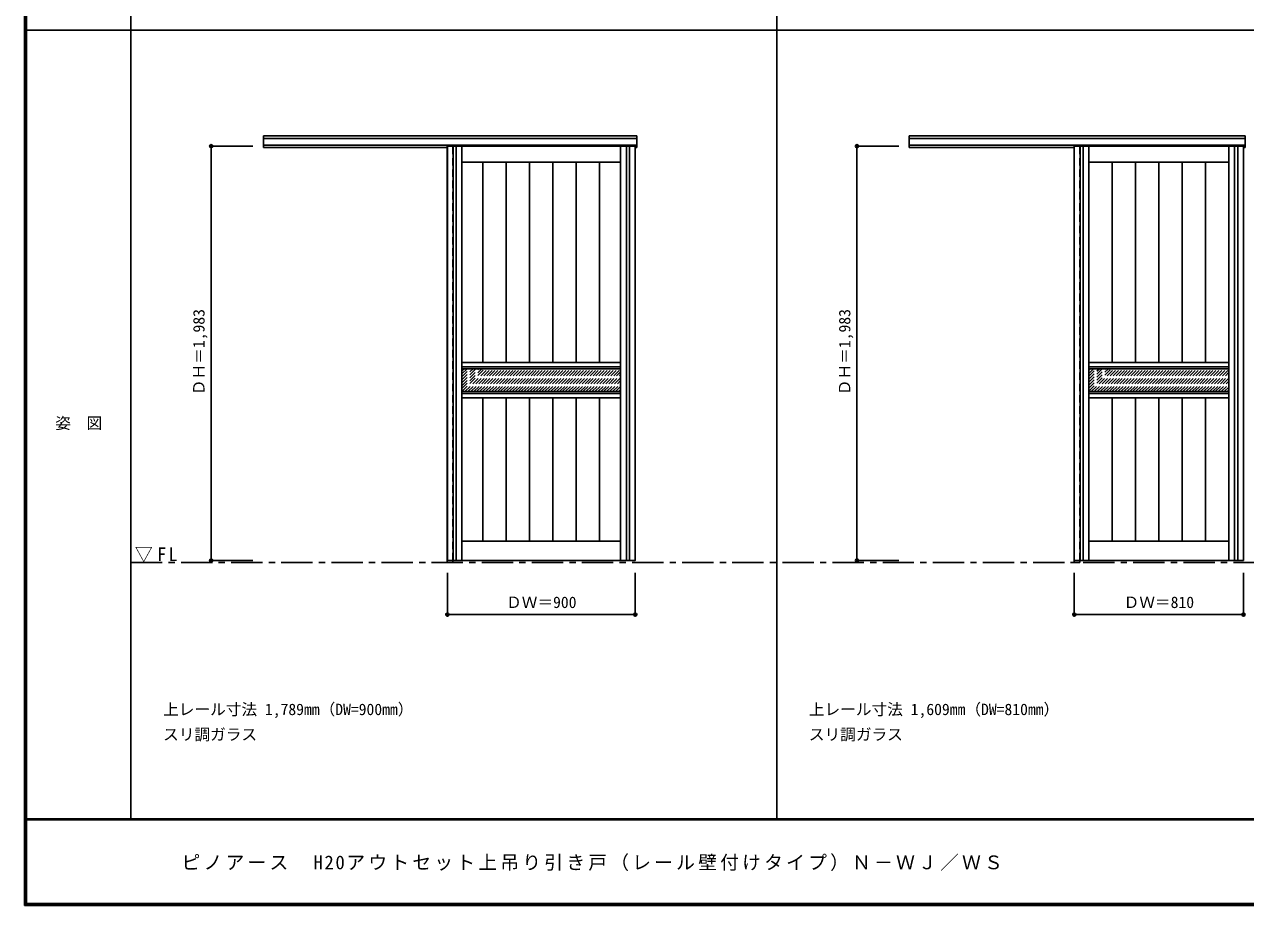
# Model space of a CAD drawing. Units: millimetres, scale not verified. Extents: x -6000 to 5700, y -4307 to 4260.
# Drawn here: x -6000 to -152, y -4205 to 12 of the extents above; entities that cross this region are included whole.
import ezdxf
from ezdxf.enums import TextEntityAlignment as Align

# ---------------------------------------------------------------- set-up
doc = ezdxf.new("R2010")
doc.units = ezdxf.units.MM
doc.header["$LTSCALE"] = 30
doc.header["$PDMODE"] = 32
doc.header["$PDSIZE"] = 15
doc.linetypes.add('CHAIN1', pattern=[8, 5, -1, 1, -1])
doc.linetypes.add('DASHED1', pattern=[1.8, 1.2, -0.6])
for name, color, linetype in [('0-1_通り芯', 7, 'CHAIN1'), ('0-2_扉', 3, 'Continuous'), ('0-3_仕上げ', 3, 'Continuous'), ('0-4_枠', 3, 'Continuous'), ('0-A_文字', 7, 'Continuous'), ('0-B_寸法', 4, 'Continuous'), ('0-C_ハッチ', 4, 'DASHED1'), ('F-1_枠', 6, 'Continuous'), ('F-A_文字', 7, 'Continuous')]:
    doc.layers.add(name, color=color, linetype=linetype)
doc.styles.add('ＭＳ ゴシック', font='')
doc.styles.get('ＭＳ ゴシック').set_extended_font_data('MS Gothic')

msp = doc.modelspace()

# ---------------------------------------------------------------- linework, layer by layer
at = {"layer": '0-1_通り芯'}
msp.add_line((-5490, -2562.5), (3233.5, -2562.5), dxfattribs=at)
at = {"layer": '0-2_扉', "color": 4, "linetype": 'DASHED1'}
for p, q in [((-3974.75, -570.5), (-3974.75, -574.5)), ((-972.25, -570.5), (-972.25, -574.5))]:
    msp.add_line(p, q, dxfattribs=at)
at = {"layer": '0-2_扉'}
for p, q in [((-3974.75, -570.5), (-3974.75, -2553.5)), ((-3974.75, -570.5), (-3074.75, -570.5)), ((-972.25, -570.5), (-972.25, -2553.5)), ((-972.25, -570.5), (-162.25, -570.5))]:
    msp.add_line(p, q, dxfattribs=at)
for points in [[(-3974.75, -2553.5), (-3074.75, -2553.5), (-3074.75, -570.5)], [(-972.25, -2553.5), (-162.25, -2553.5), (-162.25, -570.5)]]:
    msp.add_lwpolyline(points, dxfattribs=at)
at = {"layer": '0-3_仕上げ'}
for p, q in [((-3947.25, -570.5), (-3947.25, -2553.5)), ((-3932.25, -570.5), (-3932.25, -2553.5)), ((-3117.25, -2553.5), (-3117.25, -570.5)), ((-3102.25, -2553.5), (-3102.25, -570.5)), ((-944.75, -570.5), (-944.75, -2553.5)), ((-929.75, -570.5), (-929.75, -2553.5)), ((-204.75, -2553.5), (-204.75, -570.5)), ((-189.75, -2553.5), (-189.75, -570.5)), ((-3804, -646.5), (-3804, -1605.5)), ((-3692.3, -646.5), (-3692.3, -1605.5)), ((-3580.6, -646.5), (-3580.6, -1605.5)), ((-3468.9, -646.5), (-3468.9, -1605.5)), ((-3357.2, -646.5), (-3357.2, -1605.5)), ((-3245.5, -1605.5), (-3245.5, -646.5)), ((-790.65, -646.5), (-790.65, -1605.5)), ((-678.95, -646.5), (-678.95, -1605.5)), ((-567.25, -646.5), (-567.25, -1605.5)), ((-455.55, -646.5), (-455.55, -1605.5)), ((-343.85, -646.5), (-343.85, -1605.5)), ((-3144.75, -1626.5), (-3904.75, -1626.5)), ((-232.25, -1626.5), (-902.25, -1626.5)), ((-3144.75, -1754.5), (-3904.75, -1754.5)), ((-3804, -1775.5), (-3804, -2461.5)), ((-3692.3, -1775.5), (-3692.3, -2461.5)), ((-3580.6, -1775.5), (-3580.6, -2461.5)), ((-3468.9, -1775.5), (-3468.9, -2461.5)), ((-3357.2, -1775.5), (-3357.2, -2461.5)), ((-3245.5, -2461.5), (-3245.5, -1775.5)), ((-232.25, -1754.5), (-902.25, -1754.5)), ((-790.65, -1775.5), (-790.65, -2461.5)), ((-678.95, -1775.5), (-678.95, -2461.5)), ((-567.25, -1775.5), (-567.25, -2461.5)), ((-455.55, -1775.5), (-455.55, -2461.5)), ((-343.85, -1775.5), (-343.85, -2461.5))]:
    msp.add_line(p, q, dxfattribs=at)
at = {"layer": '0-3_仕上げ', "color": 7}
for p, q in [((-3904.75, -570.5), (-3904.75, -2553.5)), ((-3144.75, -2553.5), (-3144.75, -570.5)), ((-902.25, -570.5), (-902.25, -2553.5)), ((-232.25, -2553.5), (-232.25, -570.5)), ((-3144.75, -646.5), (-3904.75, -646.5)), ((-232.25, -646.5), (-902.25, -646.5)), ((-3144.75, -1605.5), (-3904.75, -1605.5)), ((-3144.75, -1635.5), (-3904.75, -1635.5)), ((-232.25, -1605.5), (-902.25, -1605.5)), ((-232.25, -1635.5), (-902.25, -1635.5)), ((-3144.75, -1745.5), (-3904.75, -1745.5)), ((-232.25, -1745.5), (-902.25, -1745.5)), ((-3144.75, -1775.5), (-3904.75, -1775.5)), ((-232.25, -1775.5), (-902.25, -1775.5)), ((-3144.75, -2461.5), (-3904.75, -2461.5)), ((-232.25, -2461.5), (-902.25, -2461.5))]:
    msp.add_line(p, q, dxfattribs=at)
at = {"layer": '0-4_枠'}
for p, q in [((-4855.75, -520.5), (-3066.75, -520.5)), ((-4855.75, -577.5), (-4855.75, -520.5)), ((-3066.75, -577.5), (-3066.75, -520.5)), ((-1763.25, -520.5), (-154.25, -520.5)), ((-1763.25, -577.5), (-1763.25, -520.5)), ((-154.25, -577.5), (-154.25, -520.5)), ((-4855.75, -533.5), (-3066.75, -533.5)), ((-4855.75, -565.5), (-3066.75, -565.5)), ((-4855.75, -577.5), (-3974.75, -577.5)), ((-3975.75, -565.5), (-3975.75, -2562.5)), ((-3947.75, -570.5), (-3947.75, -565.5)), ((-3074.75, -577.5), (-3066.75, -577.5)), ((-1763.25, -533.5), (-154.25, -533.5)), ((-1763.25, -565.5), (-154.25, -565.5)), ((-1763.25, -577.5), (-972.25, -577.5)), ((-973.25, -565.5), (-973.25, -2562.5)), ((-945.25, -570.5), (-945.25, -565.5)), ((-162.25, -577.5), (-154.25, -577.5)), ((-3975.75, -2562.5), (-3947.75, -2562.5)), ((-3947.75, -2553.5), (-3947.75, -2562.5)), ((-973.25, -2562.5), (-945.25, -2562.5)), ((-945.25, -2553.5), (-945.25, -2562.5))]:
    msp.add_line(p, q, dxfattribs=at)
at = {"layer": '0-4_枠', "color": 4, "linetype": 'DASHED1'}
for p, q in [((-3947.75, -2553.5), (-3947.75, -570.5)), ((-945.25, -2553.5), (-945.25, -570.5))]:
    msp.add_line(p, q, dxfattribs=at)
at = {"layer": '0-B_寸法'}
for p, q in [((-5105.75, -570.5), (-5105.75, -2553.5)), ((-5105.75, -570.5), (-4905.75, -570.5)), ((-2013.25, -570.5), (-2013.25, -2553.5)), ((-2013.25, -570.5), (-1813.25, -570.5)), ((-5105.75, -2553.5), (-4905.75, -2553.5)), ((-2013.25, -2553.5), (-1813.25, -2553.5)), ((-3974.75, -2812.5), (-3974.75, -2612.5)), ((-3074.75, -2812.5), (-3074.75, -2612.5)), ((-972.25, -2812.5), (-972.25, -2612.5)), ((-162.25, -2812.5), (-162.25, -2612.5)), ((-3074.75, -2812.5), (-3974.75, -2812.5)), ((-162.25, -2812.5), (-972.25, -2812.5))]:
    msp.add_line(p, q, dxfattribs=at)
at = {"layer": '0-B_寸法', "color": 7}
for p in [(-5105.75, -570.5), (-2013.25, -570.5), (-5105.75, -2553.5), (-2013.25, -2553.5), (-3974.75, -2812.5), (-3074.75, -2812.5), (-972.25, -2812.5), (-162.25, -2812.5)]:
    msp.add_point(p, dxfattribs=at)
at = {"layer": '0-C_ハッチ'}
for p, q in [((-3904.75, -1745.23), (-3795.02, -1635.5)), ((-3904.75, -1731.09), (-3809.16, -1635.5)), ((-3904.75, -1716.95), (-3823.3, -1635.5)), ((-3904.75, -1702.8), (-3837.45, -1635.5)), ((-3904.75, -1688.66), (-3851.59, -1635.5)), ((-3904.75, -1674.52), (-3865.73, -1635.5)), ((-3904.75, -1660.38), (-3879.87, -1635.5)), ((-3904.75, -1646.24), (-3894.01, -1635.5)), ((-3890.88, -1745.5), (-3780.88, -1635.5)), ((-3876.73, -1745.5), (-3766.73, -1635.5)), ((-3862.59, -1745.5), (-3752.59, -1635.5)), ((-3848.45, -1745.5), (-3738.45, -1635.5)), ((-3834.31, -1745.5), (-3724.31, -1635.5)), ((-3820.17, -1745.5), (-3710.17, -1635.5)), ((-3806.02, -1745.5), (-3696.02, -1635.5)), ((-3791.88, -1745.5), (-3681.88, -1635.5)), ((-3777.74, -1745.5), (-3667.74, -1635.5)), ((-3763.6, -1745.5), (-3653.6, -1635.5)), ((-3749.46, -1745.5), (-3639.46, -1635.5)), ((-3735.31, -1745.5), (-3625.31, -1635.5)), ((-3721.17, -1745.5), (-3611.17, -1635.5)), ((-3707.03, -1745.5), (-3597.03, -1635.5)), ((-3692.89, -1745.5), (-3582.89, -1635.5)), ((-3678.74, -1745.5), (-3568.74, -1635.5)), ((-3664.6, -1745.5), (-3554.6, -1635.5)), ((-3650.46, -1745.5), (-3540.46, -1635.5)), ((-3636.32, -1745.5), (-3526.32, -1635.5)), ((-3622.18, -1745.5), (-3512.18, -1635.5)), ((-3608.03, -1745.5), (-3498.03, -1635.5)), ((-3593.89, -1745.5), (-3483.89, -1635.5)), ((-3579.75, -1745.5), (-3469.75, -1635.5)), ((-3565.61, -1745.5), (-3455.61, -1635.5)), ((-3551.47, -1745.5), (-3441.47, -1635.5)), ((-3537.32, -1745.5), (-3427.32, -1635.5)), ((-3523.18, -1745.5), (-3413.18, -1635.5)), ((-3509.04, -1745.5), (-3399.04, -1635.5)), ((-3494.9, -1745.5), (-3384.9, -1635.5)), ((-3480.76, -1745.5), (-3370.76, -1635.5)), ((-3466.61, -1745.5), (-3356.61, -1635.5)), ((-3452.47, -1745.5), (-3342.47, -1635.5)), ((-3438.33, -1745.5), (-3328.33, -1635.5)), ((-3424.19, -1745.5), (-3314.19, -1635.5)), ((-3410.04, -1745.5), (-3300.04, -1635.5)), ((-3395.9, -1745.5), (-3285.9, -1635.5)), ((-3381.76, -1745.5), (-3271.76, -1635.5)), ((-3367.62, -1745.5), (-3257.62, -1635.5)), ((-3353.48, -1745.5), (-3243.48, -1635.5)), ((-3339.33, -1745.5), (-3229.33, -1635.5)), ((-3325.19, -1745.5), (-3215.19, -1635.5)), ((-3311.05, -1745.5), (-3201.05, -1635.5)), ((-3296.91, -1745.5), (-3186.91, -1635.5)), ((-3282.77, -1745.5), (-3172.77, -1635.5)), ((-3268.62, -1745.5), (-3158.62, -1635.5)), ((-3254.48, -1745.5), (-3144.75, -1635.77)), ((-902.25, -1742.66), (-795.09, -1635.5)), ((-902.25, -1728.51), (-809.23, -1635.5)), ((-902.25, -1714.37), (-823.38, -1635.5)), ((-902.25, -1700.23), (-837.52, -1635.5)), ((-902.25, -1686.09), (-851.66, -1635.5)), ((-902.25, -1671.95), (-865.8, -1635.5)), ((-902.25, -1657.8), (-879.95, -1635.5)), ((-902.25, -1643.66), (-894.09, -1635.5)), ((-890.95, -1745.5), (-780.95, -1635.5)), ((-876.81, -1745.5), (-766.81, -1635.5)), ((-862.67, -1745.5), (-752.67, -1635.5)), ((-848.52, -1745.5), (-738.52, -1635.5)), ((-834.38, -1745.5), (-724.38, -1635.5)), ((-820.24, -1745.5), (-710.24, -1635.5)), ((-806.1, -1745.5), (-696.1, -1635.5)), ((-791.96, -1745.5), (-681.96, -1635.5)), ((-777.81, -1745.5), (-667.81, -1635.5)), ((-763.67, -1745.5), (-653.67, -1635.5)), ((-749.53, -1745.5), (-639.53, -1635.5)), ((-735.39, -1745.5), (-625.39, -1635.5)), ((-721.24, -1745.5), (-611.24, -1635.5)), ((-707.1, -1745.5), (-597.1, -1635.5)), ((-692.96, -1745.5), (-582.96, -1635.5)), ((-678.82, -1745.5), (-568.82, -1635.5)), ((-664.68, -1745.5), (-554.68, -1635.5)), ((-650.53, -1745.5), (-540.53, -1635.5)), ((-636.39, -1745.5), (-526.39, -1635.5)), ((-622.25, -1745.5), (-512.25, -1635.5)), ((-608.11, -1745.5), (-498.11, -1635.5)), ((-593.97, -1745.5), (-483.97, -1635.5)), ((-579.82, -1745.5), (-469.82, -1635.5)), ((-565.68, -1745.5), (-455.68, -1635.5)), ((-551.54, -1745.5), (-441.54, -1635.5)), ((-537.4, -1745.5), (-427.4, -1635.5)), ((-523.26, -1745.5), (-413.26, -1635.5)), ((-509.11, -1745.5), (-399.11, -1635.5)), ((-494.97, -1745.5), (-384.97, -1635.5)), ((-480.83, -1745.5), (-370.83, -1635.5)), ((-466.69, -1745.5), (-356.69, -1635.5)), ((-452.54, -1745.5), (-342.54, -1635.5)), ((-438.4, -1745.5), (-328.4, -1635.5)), ((-424.26, -1745.5), (-314.26, -1635.5)), ((-410.12, -1745.5), (-300.12, -1635.5)), ((-395.98, -1745.5), (-285.98, -1635.5)), ((-381.83, -1745.5), (-271.83, -1635.5)), ((-367.69, -1745.5), (-257.69, -1635.5)), ((-353.55, -1745.5), (-243.55, -1635.5)), ((-3240.34, -1745.5), (-3144.75, -1649.91)), ((-3226.2, -1745.5), (-3144.75, -1664.05)), ((-3212.05, -1745.5), (-3144.75, -1678.2)), ((-3197.91, -1745.5), (-3144.75, -1692.34)), ((-339.41, -1745.5), (-232.25, -1638.34)), ((-325.27, -1745.5), (-232.25, -1652.48)), ((-311.12, -1745.5), (-232.25, -1666.63)), ((-296.98, -1745.5), (-232.25, -1680.77)), ((-282.84, -1745.5), (-232.25, -1694.91)), ((-3183.77, -1745.5), (-3144.75, -1706.48)), ((-3169.63, -1745.5), (-3144.75, -1720.62)), ((-3155.49, -1745.5), (-3144.75, -1734.76)), ((-268.7, -1745.5), (-232.25, -1709.05)), ((-254.55, -1745.5), (-232.25, -1723.2)), ((-240.41, -1745.5), (-232.25, -1737.34))]:
    msp.add_line(p, q, dxfattribs=at)
at = {"layer": 'F-1_枠'}
for p, q in [((-6000, 4175), (-6000, -4205)), ((-5995, 4175), (-5995, -4205)), ((-5990, 4175), (-5990, -4205)), ((-5490, 4175), (-5490, -3790)), ((-2397.5, -3790), (-2397.5, 4175)), ((-6000, -15.5), (5700, -15.5)), ((5700, -3790), (-6000, -3790)), ((5700, -3795), (-6000, -3795)), ((5700, -4195), (-6000, -4195)), ((5700, -4200), (-6000, -4200)), ((5700, -4205), (-6000, -4205))]:
    msp.add_line(p, q, dxfattribs=at)

# ---------------------------------------------------------------- texts
at = {"layer": '0-A_文字', "style": 'ＭＳ ゴシック'}
for s, p in [('上レール寸法 1,789mm（DW=900mm）', (-5335.75, -3310)), ('上レール寸法 1,609mm（DW=810mm）', (-2243.25, -3310)), ('スリ調ガラス', (-5335.75, -3430)), ('スリ調ガラス', (-2243.25, -3430))]:
    msp.add_text(s, height=54.99, dxfattribs=at).set_placement(p, align=Align.BOTTOM_LEFT)
at = {"layer": '0-A_文字', "insert": (-5471.25, -2562.5), "char_height": 65.98, "attachment_point": 7, "style": 'ＭＳ ゴシック'}
msp.add_mtext('\\T1.26;\\W0.95;▽FL', dxfattribs=at)
at = {"layer": '0-B_寸法', "color": 7, "style": 'ＭＳ ゴシック'}
for p in [(-5120.75, -1762.25), (-2028.25, -1762.25)]:
    msp.add_text('ＤＨ＝1,983', height=54.99, rotation=90, dxfattribs=at).set_placement(p, align=Align.BOTTOM_LEFT)
for s, p in [('ＤＷ＝900', (-3693.5, -2797.5)), ('ＤＷ＝810', (-736, -2797.5))]:
    msp.add_text(s, height=54.99, dxfattribs=at).set_placement(p, align=Align.BOTTOM_LEFT)
at = {"layer": 'F-A_文字', "style": 'ＭＳ ゴシック'}
msp.add_text('姿\u3000図', height=54.99, dxfattribs=at).set_placement((-5852.5, -1940.25), align=Align.BOTTOM_LEFT)
at = {"layer": 'F-A_文字', "insert": (-5247.55, -4040), "char_height": 65.98, "attachment_point": 7, "style": 'ＭＳ ゴシック'}
msp.add_mtext('\\T1.17;ピノアース\u3000H20アウトセット上吊り引き戸（レール壁付けタイプ）Ｎ－ＷＪ／ＷＳ', dxfattribs=at)

doc.saveas('drawing.dxf')
